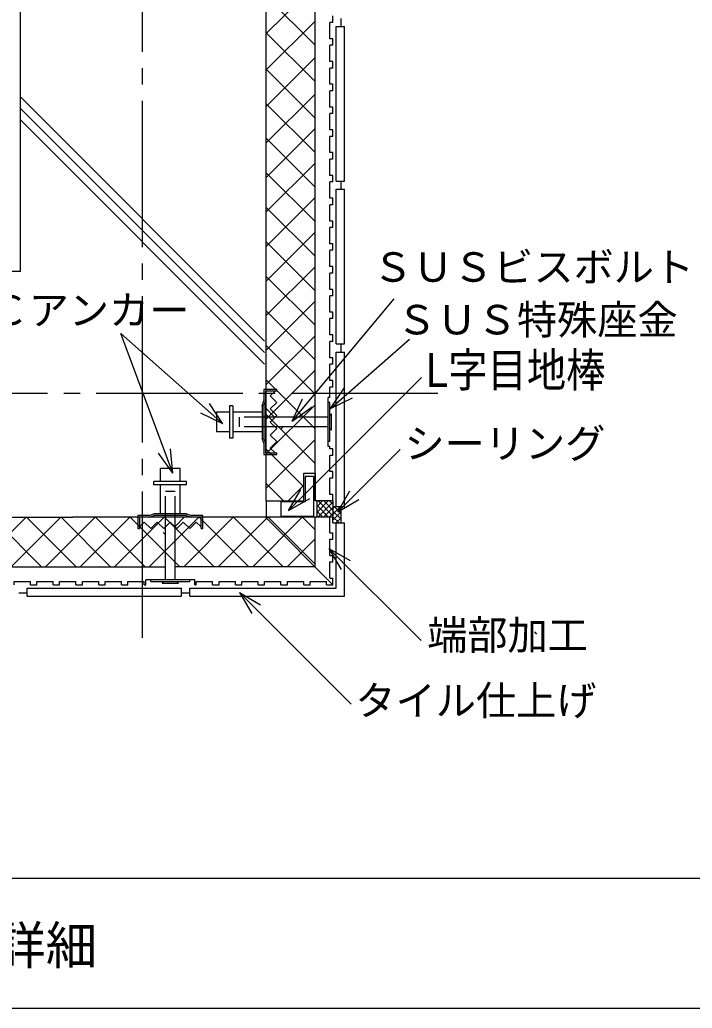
# Model space of a CAD drawing. Units: millimetres, scale not verified. Extents: x 3821 to 7821, y 4568 to 7368.
# Drawn here: x 6770 to 7184, y 6438 to 7046 of the extents above; entities that cross this region are included whole.
import ezdxf
from ezdxf.enums import TextEntityAlignment as Align

# ---------------------------------------------------------------- set-up
doc = ezdxf.new("R2010")
doc.units = ezdxf.units.MM
doc.header["$LTSCALE"] = 10
doc.linetypes.add('CHAIN2', pattern=[12, 9, -1, 1, -1])
doc.linetypes.add('DASHED1', pattern=[1.8, 1.2, -0.6])
for name, color, linetype in [('0-0', 7, 'Continuous'), ('3-0', 7, 'Continuous'), ('3-2', 4, 'Continuous'), ('3-3', 7, 'Continuous')]:
    doc.layers.add(name, color=color, linetype=linetype)
doc.styles.add('Arial', font='')
doc.styles.add('ＭＳ ゴシック', font='')
doc.styles.get('Arial').set_extended_font_data('Arial')
doc.styles.get('ＭＳ ゴシック').set_extended_font_data('MS Gothic')

msp = doc.modelspace()

# ---------------------------------------------------------------- linework, layer by layer
at = {"layer": '0-0'}
for p, q in [((3820.85, 6518.18), (7820.85, 6518.18)), ((3820.85, 6438.18), (7820.85, 6438.18))]:
    msp.add_line(p, q, dxfattribs=at)
at = {"layer": '3-0', "linetype": 'CHAIN2'}
for p, q in [((6845.98, 6665.7), (6845.98, 7286.68)), ((7027.51, 6815.86), (6541.98, 6815.86))]:
    msp.add_line(p, q, dxfattribs=at)
at = {"layer": '3-0'}
for p, q in [((6770.98, 6890.86), (6770.98, 7240.86)), ((6921.98, 6749.86), (6921.98, 7240.86)), ((6951.98, 6749.86), (6951.98, 7240.86)), ((6921.98, 7037.04), (6951.98, 7067.04)), ((6921.98, 7059.9), (6951.98, 7029.9)), ((6962.98, 7043.86), (6962.98, 7047.86)), ((6967.98, 7041.36), (6967.98, 7046.36)), ((6921.98, 7014.64), (6951.98, 7044.64)), ((6960.98, 7033.86), (6960.98, 7043.86)), ((6962.98, 7043.86), (6960.98, 7043.86)), ((6964.98, 7041.36), (6969.98, 7041.36)), ((6964.98, 6946.36), (6964.98, 7041.36)), ((6969.98, 6946.36), (6969.98, 7041.36)), ((6921.98, 7037.5), (6951.98, 7007.5)), ((6962.98, 7033.86), (6960.98, 7033.86)), ((6962.98, 7029.86), (6962.98, 7033.86)), ((6960.98, 7019.86), (6960.98, 7029.86)), ((6962.98, 7029.86), (6960.98, 7029.86)), ((6921.98, 6992.24), (6951.98, 7022.24)), ((6921.98, 7015.1), (6951.98, 6985.1)), ((6962.98, 7019.86), (6960.98, 7019.86)), ((6960.98, 7005.86), (6960.98, 7015.86)), ((6962.98, 7015.86), (6960.98, 7015.86)), ((6962.98, 7015.86), (6962.98, 7019.86)), ((6962.98, 7005.86), (6960.98, 7005.86)), ((6962.98, 7001.86), (6962.98, 7005.86)), ((6920.98, 6848.06), (6770.98, 6998.06)), ((6921.98, 6969.84), (6951.98, 6999.84)), ((6960.98, 6991.86), (6960.98, 7001.86)), ((6962.98, 7001.86), (6960.98, 7001.86)), ((6920.98, 6840.99), (6770.98, 6990.99)), ((6921.98, 6993.89), (6951.98, 6963.89)), ((6962.98, 6991.86), (6960.98, 6991.86)), ((6962.98, 6987.86), (6962.98, 6991.86)), ((6960.98, 6977.86), (6960.98, 6987.86)), ((6962.98, 6987.86), (6960.98, 6987.86)), ((6920.98, 6833.92), (6770.98, 6983.92)), ((6921.98, 6948.63), (6951.98, 6978.63)), ((6921.98, 6972.67), (6951.98, 6942.67)), ((6962.98, 6977.86), (6960.98, 6977.86)), ((6960.98, 6963.86), (6960.98, 6973.86)), ((6962.98, 6973.86), (6960.98, 6973.86)), ((6962.98, 6973.86), (6962.98, 6977.86)), ((6962.98, 6963.86), (6960.98, 6963.86)), ((6962.98, 6959.86), (6962.98, 6963.86)), ((6921.98, 6927.42), (6951.98, 6957.42)), ((6960.98, 6949.86), (6960.98, 6959.86)), ((6962.98, 6959.86), (6960.98, 6959.86)), ((6921.98, 6951.46), (6951.98, 6921.46)), ((6962.98, 6949.86), (6960.98, 6949.86)), ((6962.98, 6945.86), (6962.98, 6949.86)), ((6960.98, 6935.86), (6960.98, 6945.86)), ((6962.98, 6945.86), (6960.98, 6945.86)), ((6964.98, 6946.36), (6969.98, 6946.36)), ((6967.98, 6941.36), (6967.98, 6946.36)), ((6921.98, 6906.2), (6951.98, 6936.2)), ((6962.98, 6935.86), (6960.98, 6935.86)), ((6962.98, 6931.86), (6962.98, 6935.86)), ((6964.98, 6941.36), (6969.98, 6941.36)), ((6964.98, 6846.36), (6964.98, 6941.36)), ((6969.98, 6846.36), (6969.98, 6941.36)), ((6921.98, 6930.25), (6951.98, 6900.25)), ((6960.98, 6921.86), (6960.98, 6931.86)), ((6962.98, 6931.86), (6960.98, 6931.86)), ((6962.98, 6921.86), (6960.98, 6921.86)), ((6960.98, 6907.86), (6960.98, 6917.86)), ((6962.98, 6917.86), (6960.98, 6917.86)), ((6962.98, 6917.86), (6962.98, 6921.86)), ((6921.98, 6884.99), (6951.98, 6914.99)), ((6921.98, 6909.03), (6951.98, 6879.03)), ((6962.98, 6907.86), (6960.98, 6907.86)), ((6962.98, 6903.86), (6962.98, 6907.86)), ((6960.98, 6893.86), (6960.98, 6903.86)), ((6962.98, 6903.86), (6960.98, 6903.86)), ((6921.98, 6863.78), (6951.98, 6893.78)), ((6962.98, 6893.86), (6960.98, 6893.86)), ((6962.98, 6889.86), (6962.98, 6893.86)), ((6770.98, 6890.86), (6541.98, 6890.86)), ((6921.98, 6887.82), (6951.98, 6857.82)), ((6960.98, 6879.86), (6960.98, 6889.86)), ((6962.98, 6889.86), (6960.98, 6889.86)), ((6962.98, 6879.86), (6960.98, 6879.86)), ((6960.98, 6865.86), (6960.98, 6875.86)), ((6962.98, 6875.86), (6960.98, 6875.86)), ((6962.98, 6875.86), (6962.98, 6879.86)), ((6921.98, 6842.56), (6951.98, 6872.56)), ((6937.87, 6798.96), (7000.6, 6874.12)), ((6921.98, 6866.61), (6951.98, 6836.61)), ((6962.98, 6865.86), (6960.98, 6865.86)), ((6962.98, 6861.86), (6962.98, 6865.86)), ((6960.98, 6851.86), (6960.98, 6861.86)), ((6962.98, 6861.86), (6960.98, 6861.86)), ((6895.26, 6797.18), (6832.53, 6852.81)), ((6864.49, 6767), (6832.53, 6852.81)), ((6921.98, 6821.35), (6951.98, 6851.35)), ((6962.98, 6851.86), (6960.98, 6851.86)), ((6962.98, 6847.86), (6962.98, 6851.86)), ((6921.98, 6845.39), (6951.98, 6815.39)), ((6960.98, 6837.86), (6960.98, 6847.86)), ((6962.98, 6847.86), (6960.98, 6847.86)), ((6961.54, 6806.65), (7010.07, 6849.26)), ((6964.98, 6846.36), (6969.98, 6846.36)), ((6967.98, 6841.36), (6967.98, 6846.36)), ((6964.98, 6841.36), (6969.98, 6841.36)), ((6964.98, 6746.36), (6964.98, 6841.36)), ((6969.98, 6746.36), (6969.98, 6841.36)), ((6962.98, 6837.86), (6960.98, 6837.86)), ((6960.98, 6823.86), (6960.98, 6833.86)), ((6962.98, 6833.86), (6960.98, 6833.86)), ((6962.98, 6833.86), (6962.98, 6837.86)), ((6921.98, 6800.14), (6951.98, 6830.14)), ((6921.98, 6824.18), (6951.98, 6794.18)), ((6935.74, 6743.94), (7017.46, 6825.66)), ((6962.98, 6823.86), (6960.98, 6823.86)), ((6962.98, 6819.86), (6962.98, 6823.86)), ((6920.48, 6818.36), (6920.48, 6811.36)), ((6928.48, 6818.36), (6920.48, 6818.36)), ((6921.48, 6817.36), (6921.48, 6811.2)), ((6928.48, 6817.36), (6921.48, 6817.36)), ((6928.48, 6817.36), (6928.48, 6818.36)), ((6962.98, 6819.86), (6960.98, 6819.86)), ((6960.98, 6813.36), (6960.98, 6819.86)), ((6961.54, 6806.65), (6969.87, 6819.13)), ((6895.26, 6797.18), (6887, 6809.7)), ((6901.48, 6808.36), (6899.48, 6808.36)), ((6899.48, 6808.36), (6899.48, 6788.36)), ((6901.48, 6808.36), (6901.48, 6788.36)), ((6919.48, 6808.36), (6920.48, 6811.36)), ((6919.48, 6808.36), (6919.48, 6788.36)), ((6920.48, 6808.2), (6921.48, 6811.2)), ((6920.48, 6808.2), (6920.48, 6788.53)), ((6921.48, 6811.2), (6921.48, 6785.53)), ((6921.98, 6778.92), (6951.98, 6808.92)), ((6937.87, 6798.96), (6944.17, 6812.57)), ((6959.98, 6783.36), (6959.98, 6813.36)), ((6960.98, 6813.36), (6959.98, 6813.36)), ((6960.98, 6810.36), (6959.98, 6810.36)), ((6960.98, 6786.36), (6960.98, 6810.36)), ((6961.54, 6806.65), (6974.99, 6813.29)), ((6895.26, 6797.18), (6881.84, 6803.89)), ((6899.48, 6804.36), (6891.48, 6804.36)), ((6891.48, 6804.36), (6891.48, 6792.36)), ((6919.48, 6804.36), (6901.48, 6804.36)), ((6921.98, 6802.97), (6951.98, 6772.97)), ((6937.87, 6798.96), (6950.14, 6807.59)), ((6961.98, 6803.36), (6960.98, 6802.36)), ((6961.98, 6793.36), (6961.98, 6803.36)), ((6959.98, 6801.36), (6920.48, 6801.36)), ((6899.48, 6792.36), (6891.48, 6792.36)), ((6919.48, 6792.36), (6901.48, 6792.36)), ((6959.98, 6795.36), (6920.48, 6795.36)), ((6961.98, 6793.36), (6960.98, 6794.36)), ((6901.48, 6788.36), (6899.48, 6788.36)), ((6920.48, 6785.36), (6919.48, 6788.36)), ((6921.48, 6785.53), (6920.48, 6788.53)), ((6920.48, 6785.36), (6920.48, 6778.36)), ((6921.48, 6785.53), (6921.48, 6779.36)), ((6921.98, 6757.71), (6951.98, 6787.71)), ((6960.98, 6786.36), (6959.98, 6786.36)), ((6864.49, 6767), (6855.79, 6779.22)), ((6864.49, 6767), (6863.07, 6781.93)), ((6920.48, 6778.36), (6928.48, 6778.36)), ((6921.48, 6779.36), (6928.48, 6779.36)), ((6921.98, 6781.75), (6945.17, 6758.56)), ((6928.48, 6778.36), (6928.48, 6779.36)), ((6960.98, 6783.36), (6959.98, 6783.36)), ((6960.98, 6781.86), (6960.98, 6783.36)), ((6962.98, 6781.86), (6960.98, 6781.86)), ((6960.98, 6767.86), (6960.98, 6777.86)), ((6962.98, 6777.86), (6960.98, 6777.86)), ((6962.98, 6777.86), (6962.98, 6781.86)), ((6965.93, 6743.17), (7004.25, 6781.49)), ((6856.98, 6761.86), (6856.98, 6769.86)), ((6868.98, 6769.86), (6856.98, 6769.86)), ((6868.98, 6761.86), (6868.98, 6769.86)), ((6962.98, 6767.86), (6960.98, 6767.86)), ((6962.98, 6763.86), (6962.98, 6767.86)), ((6852.98, 6759.86), (6852.98, 6761.86)), ((6872.98, 6761.86), (6852.98, 6761.86)), ((6872.98, 6759.86), (6852.98, 6759.86)), ((6856.98, 6741.86), (6856.98, 6759.86)), ((6868.98, 6741.86), (6868.98, 6759.86)), ((6872.98, 6759.86), (6872.98, 6761.86)), ((6921.98, 6760.54), (6932.66, 6749.86)), ((6960.98, 6753.86), (6960.98, 6763.86)), ((6962.98, 6763.86), (6960.98, 6763.86)), ((6935.35, 6749.86), (6944.61, 6759.13)), ((6935.74, 6743.94), (6943.24, 6756.93)), ((6962.98, 6753.86), (6960.98, 6753.86)), ((6962.98, 6749.86), (6962.98, 6753.86)), ((6965.93, 6743.17), (6973.43, 6756.16)), ((6921.98, 6749.86), (6944.98, 6749.86)), ((6935.74, 6743.94), (6948.73, 6751.44)), ((6962.98, 6749.86), (6951.98, 6749.86)), ((6952.98, 6749.86), (6952.98, 6739.86)), ((6952.98, 6742.75), (6960.1, 6749.86)), ((6952.98, 6746.28), (6956.56, 6749.86)), ((6952.98, 6749.82), (6953.02, 6749.86)), ((6953.63, 6739.86), (6962.98, 6749.21)), ((6953.87, 6749.86), (6962.98, 6740.75)), ((6957.4, 6749.86), (6962.98, 6744.29)), ((6960.94, 6749.86), (6962.98, 6747.82)), ((6962.98, 6749.86), (6962.98, 6739.86)), ((6965.93, 6743.17), (6978.92, 6750.67)), ((6849.98, 6740.86), (6852.98, 6741.86)), ((6872.98, 6741.86), (6852.98, 6741.86)), ((6872.98, 6741.86), (6875.98, 6740.86)), ((6952.98, 6747.22), (6960.33, 6739.86)), ((6952.98, 6743.68), (6956.8, 6739.86)), ((6957.17, 6739.86), (6962.98, 6745.68)), ((6960.7, 6739.86), (6962.98, 6742.14)), ((6962.98, 6746.36), (6969.98, 6746.36)), ((6962.98, 6741.64), (6967.7, 6746.36)), ((6962.98, 6745.17), (6964.17, 6746.36)), ((6962.98, 6743.65), (6967.98, 6738.65)), ((6962.98, 6738.1), (6967.98, 6743.1)), ((6963.8, 6746.36), (6967.98, 6742.18)), ((6967.33, 6746.36), (6967.98, 6745.72)), ((6967.98, 6736.36), (6967.98, 6746.36)), ((6541.98, 6739.86), (6802.98, 6739.86)), ((6743.94, 6709.36), (6774.44, 6739.86)), ((6783.91, 6709.36), (6753.41, 6739.86)), ((6765.15, 6709.36), (6795.65, 6739.86)), ((6805.12, 6709.36), (6774.62, 6739.86)), ((6786.37, 6709.36), (6816.87, 6739.86)), ((6826.34, 6709.36), (6795.84, 6739.86)), ((6812.98, 6739.86), (6802.98, 6739.86)), ((6807.58, 6709.36), (6838.08, 6739.86)), ((6859.98, 6739.86), (6812.98, 6739.86)), ((6847.55, 6709.36), (6817.05, 6739.86)), ((6828.79, 6709.36), (6859.29, 6739.86)), ((6868.76, 6709.36), (6838.26, 6739.86)), ((6849.98, 6740.86), (6842.98, 6740.86)), ((6842.98, 6740.86), (6842.98, 6732.86)), ((6850.14, 6739.86), (6843.98, 6739.86)), ((6843.98, 6739.86), (6843.98, 6732.86)), ((6850.01, 6709.36), (6880.51, 6739.86)), ((6850.14, 6739.86), (6853.14, 6740.86)), ((6875.82, 6739.86), (6850.14, 6739.86)), ((6872.82, 6740.86), (6853.14, 6740.86)), ((6889.97, 6709.36), (6859.47, 6739.86)), ((6859.98, 6701.36), (6859.98, 6740.86)), ((6865.98, 6701.36), (6865.98, 6740.86)), ((6962.98, 6739.86), (6865.98, 6739.86)), ((6871.22, 6709.36), (6901.72, 6739.86)), ((6872.82, 6740.86), (6875.82, 6739.86)), ((6881.98, 6739.86), (6875.82, 6739.86)), ((6882.98, 6740.86), (6875.98, 6740.86)), ((6911.19, 6709.36), (6880.69, 6739.86)), ((6881.98, 6732.86), (6881.98, 6739.86)), ((6882.98, 6732.86), (6882.98, 6740.86)), ((6892.43, 6709.36), (6922.93, 6739.86)), ((6932.4, 6709.36), (6901.9, 6739.86)), ((6913.65, 6709.36), (6944.15, 6739.86)), ((6962.98, 6698.36), (6921.48, 6739.86)), ((6951.98, 6711), (6923.11, 6739.86)), ((6951.98, 6732.21), (6944.33, 6739.86)), ((6951.98, 6709.36), (6951.98, 6739.86)), ((6952.98, 6740.15), (6953.26, 6739.86)), ((6960.98, 6730.36), (6960.98, 6739.86)), ((6962.98, 6740.11), (6966.73, 6736.36)), ((6962.98, 6736.36), (6962.98, 6739.86)), ((6962.98, 6736.58), (6963.19, 6736.36)), ((6962.98, 6736.36), (6969.98, 6736.36)), ((6964.78, 6736.36), (6967.98, 6739.57)), ((6964.98, 6696.36), (6964.98, 6736.36)), ((6969.98, 6691.36), (6969.98, 6736.36)), ((6842.98, 6732.86), (6843.98, 6732.86)), ((6881.98, 6732.86), (6882.98, 6732.86)), ((6960.98, 6730.36), (6962.98, 6730.36)), ((6962.98, 6726.36), (6962.98, 6730.36)), ((6934.86, 6709.36), (6951.98, 6726.49)), ((6960.98, 6726.36), (6962.98, 6726.36)), ((6960.98, 6716.36), (6960.98, 6726.36)), ((6960.51, 6720.72), (7017.16, 6664.07)), ((6960.51, 6720.72), (6973.5, 6713.22)), ((6960.51, 6720.72), (6968.01, 6707.72)), ((6960.98, 6716.36), (6962.98, 6716.36)), ((6960.98, 6712.36), (6962.98, 6712.36)), ((6960.98, 6702.36), (6960.98, 6712.36)), ((6962.98, 6712.36), (6962.98, 6716.36)), ((6541.98, 6709.36), (6859.98, 6709.36)), ((6951.98, 6709.36), (6865.98, 6709.36)), ((6776.98, 6698.36), (6776.98, 6700.36)), ((6790.98, 6698.36), (6790.98, 6700.36)), ((6804.98, 6698.36), (6804.98, 6700.36)), ((6818.98, 6698.36), (6818.98, 6700.36)), ((6832.98, 6698.36), (6832.98, 6700.36)), ((6846.98, 6698.36), (6846.98, 6700.36)), ((6847.98, 6698.36), (6847.98, 6701.36)), ((6877.98, 6701.36), (6847.98, 6701.36)), ((6850.98, 6700.36), (6850.98, 6701.36)), ((6850.98, 6700.36), (6874.98, 6700.36)), ((6857.98, 6699.36), (6858.98, 6700.36)), ((6857.98, 6699.36), (6867.98, 6699.36)), ((6867.98, 6699.36), (6866.98, 6700.36)), ((6874.98, 6700.36), (6874.98, 6701.36)), ((6877.98, 6698.36), (6877.98, 6701.36)), ((6888.98, 6698.36), (6888.98, 6700.36)), ((6902.98, 6698.36), (6902.98, 6700.36)), ((6916.98, 6698.36), (6916.98, 6700.36)), ((6930.98, 6698.36), (6930.98, 6700.36)), ((6944.98, 6698.36), (6944.98, 6700.36)), ((6958.98, 6698.36), (6958.98, 6700.36)), ((6960.98, 6702.36), (6962.98, 6702.36)), ((6962.98, 6698.36), (6962.98, 6702.36)), ((6769.98, 6693.36), (6774.98, 6693.36)), ((6774.98, 6691.36), (6774.98, 6696.36)), ((6774.98, 6696.36), (6869.98, 6696.36)), ((6776.98, 6698.36), (6780.98, 6698.36)), ((6790.98, 6698.36), (6794.98, 6698.36)), ((6804.98, 6698.36), (6808.98, 6698.36)), ((6818.98, 6698.36), (6822.98, 6698.36)), ((6832.98, 6698.36), (6836.98, 6698.36)), ((6846.98, 6698.36), (6847.98, 6698.36)), ((6869.98, 6691.36), (6869.98, 6696.36)), ((6869.98, 6693.36), (6874.98, 6693.36)), ((6874.98, 6691.36), (6874.98, 6696.36)), ((6874.98, 6696.36), (6964.98, 6696.36)), ((6877.98, 6698.36), (6878.98, 6698.36)), ((6888.98, 6698.36), (6892.98, 6698.36)), ((6902.98, 6698.36), (6906.98, 6698.36)), ((6905.54, 6693.62), (6974.19, 6624.97)), ((6905.54, 6693.62), (6918.53, 6686.12)), ((6905.54, 6693.62), (6913.04, 6680.63)), ((6916.98, 6698.36), (6920.98, 6698.36)), ((6930.98, 6698.36), (6934.98, 6698.36)), ((6944.98, 6698.36), (6948.98, 6698.36)), ((6958.98, 6698.36), (6962.98, 6698.36)), ((6774.98, 6691.36), (6869.98, 6691.36)), ((6874.98, 6691.36), (6969.98, 6691.36)), ((7088.36, 6668.11), (7087.03, 6669.43))]:
    msp.add_line(p, q, dxfattribs=at)
at = {"layer": '3-0', "linetype": 'DASHED1'}
for p, q in [((6924.48, 6814.36), (6927.48, 6817.36)), ((6928.48, 6810.36), (6924.48, 6814.36)), ((6924.48, 6806.36), (6928.48, 6810.36)), ((6927.09, 6801.36), (6921.48, 6806.97)), ((6928.48, 6802.36), (6924.48, 6806.36)), ((6924.48, 6798.36), (6928.48, 6802.36)), ((6905.48, 6795.36), (6905.48, 6801.36)), ((6920.48, 6801.36), (6905.48, 6801.36)), ((6928.48, 6794.36), (6924.48, 6798.36)), ((6920.48, 6795.36), (6905.48, 6795.36)), ((6924.48, 6790.36), (6928.48, 6794.36)), ((6928.48, 6786.36), (6924.48, 6790.36)), ((6930.97, 6794.02), (6932.31, 6795.36)), ((6924.48, 6782.36), (6928.48, 6786.36)), ((6927.48, 6779.36), (6924.48, 6782.36)), ((6859.98, 6755.86), (6865.98, 6755.86)), ((6859.98, 6740.86), (6859.98, 6755.86)), ((6865.98, 6740.86), (6865.98, 6755.86)), ((6843.98, 6733.86), (6846.98, 6736.86)), ((6846.98, 6736.86), (6850.98, 6732.86)), ((6850.98, 6732.86), (6854.98, 6736.86)), ((6854.98, 6736.86), (6858.98, 6732.86)), ((6858.98, 6732.86), (6862.98, 6736.86)), ((6862.98, 6736.86), (6866.98, 6732.86)), ((6865.98, 6734.26), (6871.59, 6739.86)), ((6866.98, 6732.86), (6870.98, 6736.86)), ((6870.98, 6736.86), (6874.98, 6732.86)), ((6874.98, 6732.86), (6878.98, 6736.86)), ((6878.98, 6736.86), (6881.98, 6733.86)), ((6858.64, 6730.38), (6859.98, 6729.04))]:
    msp.add_line(p, q, dxfattribs=at)
at = {"layer": '3-0'}
for points in [[(6766.98, 6698.36), (6766.98, 6700.36), (6776.98, 6700.36)], [(6780.98, 6698.36), (6780.98, 6700.36), (6790.98, 6700.36)], [(6794.98, 6698.36), (6794.98, 6700.36), (6804.98, 6700.36)], [(6808.98, 6698.36), (6808.98, 6700.36), (6818.98, 6700.36)], [(6822.98, 6698.36), (6822.98, 6700.36), (6832.98, 6700.36)], [(6836.98, 6698.36), (6836.98, 6700.36), (6846.98, 6700.36)], [(6878.98, 6698.36), (6878.98, 6700.36), (6888.98, 6700.36)], [(6892.98, 6698.36), (6892.98, 6700.36), (6902.98, 6700.36)], [(6906.98, 6698.36), (6906.98, 6700.36), (6916.98, 6700.36)], [(6920.98, 6698.36), (6920.98, 6700.36), (6930.98, 6700.36)], [(6934.98, 6698.36), (6934.98, 6700.36), (6944.98, 6700.36)], [(6948.98, 6698.36), (6948.98, 6700.36), (6958.98, 6700.36)]]:
    msp.add_lwpolyline(points, dxfattribs=at)
at = {"layer": '3-2'}
for p, q in [((6950.96, 6764.88), (6945.96, 6764.88)), ((6950.96, 6764.88), (6950.96, 6740.38)), ((6950.96, 6740.38), (6930.96, 6740.38))]:
    msp.add_line(p, q, dxfattribs=at)
msp.add_lwpolyline([(6945.96, 6764.88), (6945.96, 6749.38), (6930.96, 6749.38), (6930.96, 6740.38)], dxfattribs=at)
at = {"layer": '3-3'}
for p, q in [((6944.98, 6749.86), (6944.98, 6766.86)), ((6944.98, 6766.86), (6951.98, 6766.86)), ((6951.98, 6766.86), (6951.98, 6749.86)), ((6921.98, 6749.86), (6921.98, 6739.86))]:
    msp.add_line(p, q, dxfattribs=at)

# ---------------------------------------------------------------- texts
at = {"layer": '0-0', "style": 'ＭＳ ゴシック'}
msp.add_text('8.バタ角ピッチ詳細', height=23.28, dxfattribs=at).set_placement((6532.4, 6458.18), align=Align.BOTTOM_LEFT)
at = {"layer": '3-0', "style": 'ＭＳ ゴシック'}
for s, p in [('ＳＵＳビスボルト', (6987.4, 6879.12)), ('ＭＣアンカー', (6726.6, 6852.6)), ('ＳＵＳ特殊座金', (7002.03, 6846.77)), ('シーリング', (7006.96, 6770.68)), ('端部加工', (7020.9, 6653)), ('タイル仕上げ', (6976.77, 6612.74))]:
    msp.add_text(s, height=18.1, dxfattribs=at).set_placement(p, align=Align.BOTTOM_LEFT)
at = {"layer": '3-0', "style": 'Arial', "width": 0.85}
msp.add_text('L字目地棒', height=20.82, dxfattribs=at).set_placement((7020.12, 6813.64), align=Align.BOTTOM_LEFT)

doc.saveas('drawing.dxf')
